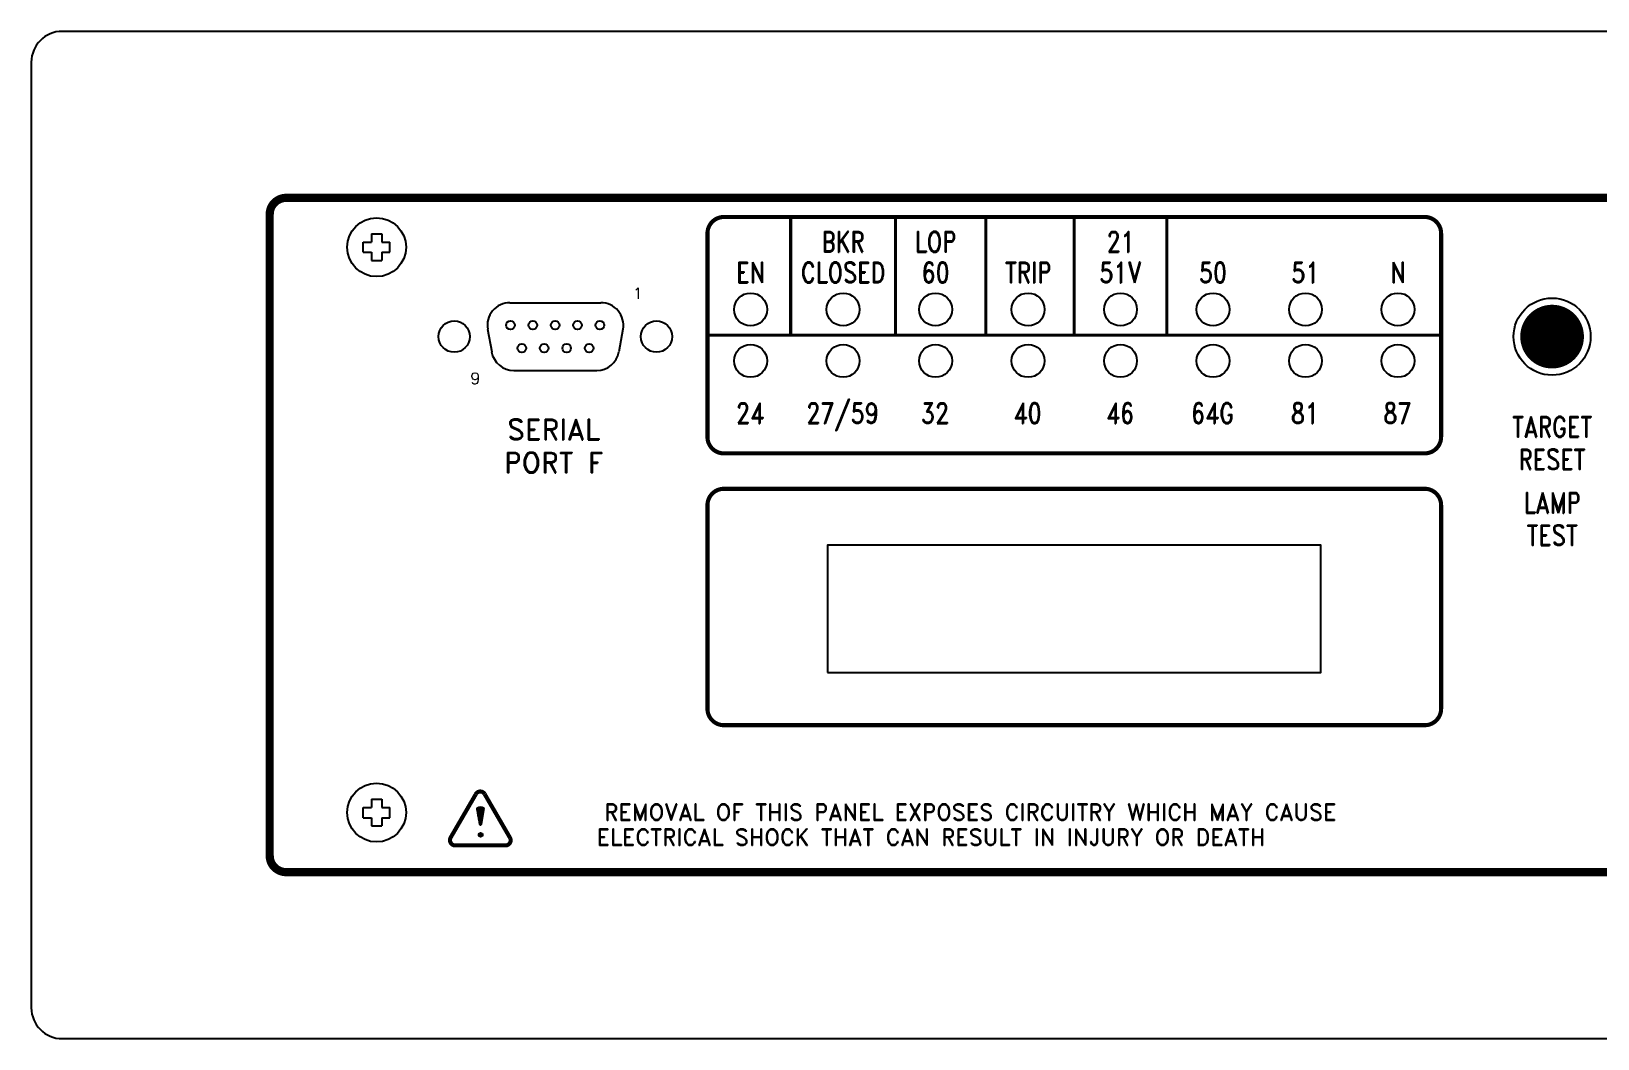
# Model space of a CAD drawing. Extents: x 1.8 to 21.6, y 5.9 to 11.2.
# Drawn here: x 1.85 to 9.47, y 6.3 to 11.2 of the extents above; entities that cross this region are included whole.
import ezdxf
from ezdxf.enums import TextEntityAlignment as Align

# ---------------------------------------------------------------- set-up
doc = ezdxf.new("R2010")
doc.units = 0
doc.header["$LTSCALE"] = 1.21
doc.header["$MEASUREMENT"] = 0
doc.layers.get('0').update_dxf_attribs({"linetype": 'CONTINUOUS'})
doc.styles.add('ROMAND', font='ROMAND', dxfattribs={"width": 0.875})
doc.styles.add('ROMANS', font='ROMANS')

msp = doc.modelspace()

# ---------------------------------------------------------------- linework, layer by layer
for p, q in [((21.5, 11.2), (2, 11.2)), ((1.85, 11.05), (1.85, 6.45)), ((2, 6.3), (21.5, 6.3))]:
    msp.add_line(p, q)
at = {"linetype": 'CONTINUOUS'}
for p, q in [((3.505, 10.2151), (3.555, 10.2151)), ((3.505, 10.2151), (3.505, 10.175)), ((3.555, 10.2151), (3.555, 10.175)), ((3.4649, 10.175), (3.505, 10.175)), ((3.4649, 10.125), (3.4649, 10.175)), ((3.555, 10.175), (3.5951, 10.175)), ((3.5951, 10.125), (3.5951, 10.175)), ((3.4649, 10.125), (3.505, 10.125)), ((3.505, 10.125), (3.505, 10.0849)), ((3.505, 10.0849), (3.555, 10.0849)), ((3.555, 10.125), (3.555, 10.0849)), ((3.555, 10.125), (3.5951, 10.125)), ((3.4649, 7.425), (3.505, 7.425)), ((3.4649, 7.375), (3.4649, 7.425)), ((3.505, 7.4651), (3.555, 7.4651)), ((3.505, 7.4651), (3.505, 7.425)), ((3.555, 7.4651), (3.555, 7.425)), ((3.555, 7.425), (3.5951, 7.425)), ((3.5951, 7.375), (3.5951, 7.425)), ((4.0184, 7.4193), (4.032, 7.3422)), ((4.0193, 7.4143), (4.0193, 7.4211)), ((4.02, 7.4107), (4.02, 7.4215)), ((4.021, 7.405), (4.021, 7.422)), ((4.022, 7.3994), (4.022, 7.4225)), ((4.023, 7.3937), (4.023, 7.423)), ((4.024, 7.388), (4.024, 7.4234)), ((4.025, 7.3824), (4.025, 7.4238)), ((4.026, 7.3767), (4.026, 7.4241)), ((4.027, 7.371), (4.027, 7.4244)), ((4.028, 7.3654), (4.028, 7.4247)), ((4.029, 7.3597), (4.029, 7.4249)), ((4.03, 7.354), (4.03, 7.4251)), ((4.031, 7.3483), (4.031, 7.4253)), ((4.032, 7.3427), (4.032, 7.4254)), ((4.033, 7.341), (4.033, 7.4255)), ((4.034, 7.3405), (4.034, 7.4256)), ((4.035, 7.3403), (4.035, 7.4256)), ((4.036, 7.3403), (4.036, 7.4256)), ((4.037, 7.3405), (4.037, 7.4256)), ((4.038, 7.341), (4.038, 7.4255)), ((4.0523, 7.4193), (4.0386, 7.3422)), ((4.0388, 7.3433), (4.0388, 7.4255)), ((4.04, 7.3498), (4.04, 7.4253)), ((4.041, 7.3554), (4.041, 7.4251)), ((4.042, 7.3611), (4.042, 7.4249)), ((4.043, 7.3667), (4.043, 7.4247)), ((4.044, 7.3724), (4.044, 7.4244)), ((4.045, 7.378), (4.045, 7.4241)), ((4.0458, 7.3828), (4.0458, 7.424)), ((4.047, 7.3893), (4.047, 7.4234)), ((4.048, 7.395), (4.048, 7.423)), ((4.049, 7.4006), (4.049, 7.4226)), ((4.05, 7.4063), (4.05, 7.4223)), ((4.0508, 7.411), (4.0508, 7.4218)), ((4.0515, 7.4148), (4.0515, 7.4214)), ((3.4649, 7.375), (3.505, 7.375)), ((3.505, 7.375), (3.505, 7.3349)), ((3.505, 7.3349), (3.555, 7.3349)), ((3.555, 7.375), (3.555, 7.3349)), ((3.555, 7.375), (3.5951, 7.375)), ((4.028, 7.287), (4.028, 7.296)), ((4.029, 7.2855), (4.029, 7.2975)), ((4.03, 7.2845), (4.03, 7.2985)), ((4.031, 7.2837), (4.031, 7.2993)), ((4.031, 7.2837), (4.031, 7.2992)), ((4.032, 7.2831), (4.032, 7.2999)), ((4.033, 7.2826), (4.033, 7.3003)), ((4.0341, 7.2823), (4.0341, 7.3007)), ((4.0351, 7.2821), (4.0351, 7.3008)), ((4.0361, 7.282), (4.0361, 7.3009)), ((4.037, 7.282), (4.037, 7.3008)), ((4.038, 7.2821), (4.038, 7.3008)), ((4.039, 7.2823), (4.039, 7.3006)), ((4.04, 7.2827), (4.04, 7.3002)), ((4.041, 7.2832), (4.041, 7.2998)), ((4.0422, 7.2839), (4.0422, 7.299)), ((4.043, 7.2847), (4.043, 7.2983)), ((4.044, 7.2858), (4.044, 7.2971)), ((4.045, 7.2873), (4.045, 7.2957))]:
    msp.add_line(p, q, dxfattribs=at)
for points, const_width in [([(3.09, 10.39), (20.41, 10.39, -0.414214), (20.49, 10.31), (20.49, 7.19, -0.414214), (20.41, 7.11), (3.09, 7.11, -0.414214), (3.01, 7.19), (3.01, 10.31, -0.414214)], 0.04), ([(5.22, 10.297), (8.63, 10.297, -0.414214), (8.71, 10.217), (8.71, 9.227, -0.414214), (8.63, 9.147), (5.22, 9.147, -0.414214), (5.14, 9.227), (5.14, 10.217, -0.414214)], 0.02), ([(9.1725, 9.715, 1), (9.3275, 9.715, 1)], 0.155), ([(5.22, 8.9748), (8.63, 8.9748, -0.414214), (8.71, 8.8948), (8.71, 7.9048, -0.414214), (8.63, 7.8248), (5.22, 7.8248, -0.414214), (5.14, 7.9048), (5.14, 8.8948, -0.414214)], 0.02)]:
    msp.add_lwpolyline(points, format="xyb", close=True, dxfattribs=dict(const_width=const_width))
at = {"const_width": 0.015}
for points in [[(5.545, 9.722), (5.545, 10.297)], [(6.055, 9.722), (6.055, 10.297)], [(6.495, 9.722), (6.495, 10.297)], [(6.925, 9.722), (6.925, 10.3061)], [(7.375, 9.722), (7.375, 10.3061)], [(5.14, 9.722), (8.71, 9.722)]]:
    msp.add_lwpolyline(points, dxfattribs=at)
for points in [[(4.179, 9.88, 0.466308), (4.0707, 9.7509, 0.466308)], [(4.7293, 9.7509, 0.466308), (4.621, 9.88, 0.466308)], [(4.0897, 9.6409, 0.36397), (4.198, 9.55, 0.36397)], [(4.601, 9.55, 0.36397), (4.7093, 9.6409, 0.36397)]]:
    msp.add_lwpolyline(points, format="xyb")
for points in [[(4.179, 9.88), (4.621, 9.88)], [(4.07, 9.751), (4.09, 9.641)], [(4.729, 9.751), (4.709, 9.641)], [(4.198, 9.55), (4.601, 9.55)]]:
    msp.add_lwpolyline(points)
msp.add_lwpolyline([(5.7249, 8.0811), (8.1249, 8.0811), (8.1249, 8.7011), (5.7249, 8.7011)], close=True)
at = {"linetype": 'CONTINUOUS', "const_width": 0.02}
for points in [[(3.89, 7.2776), (4.0129, 7.4892)], [(4.179, 7.2776), (4.0562, 7.4892)], [(3.9117, 7.24), (4.1574, 7.24)]]:
    msp.add_lwpolyline(points, dxfattribs=at)
for points in [[(4.0561, 7.4898, 0.575689), (4.0128, 7.4898, 0.575689)], [(3.8904, 7.2785, 0.563069), (3.9124, 7.2399, 0.563069)], [(4.1573, 7.24, 0.578182), (4.1791, 7.2775, 0.578182)]]:
    msp.add_lwpolyline(points, format="xyb", dxfattribs=at)
for centre, radius in [((3.53, 10.15), 0.1432), ((5.35, 9.847), 0.08), ((5.8, 9.847), 0.08), ((6.25, 9.847), 0.08), ((6.7, 9.847), 0.08), ((7.15, 9.847), 0.08), ((7.6, 9.847), 0.08), ((8.05, 9.847), 0.08), ((8.5, 9.847), 0.08), ((9.25, 9.715), 0.1875), ((3.908, 9.715), 0.076), ((4.181, 9.771), 0.021), ((4.29, 9.771), 0.021), ((4.399, 9.771), 0.021), ((4.508, 9.771), 0.021), ((4.617, 9.771), 0.021), ((4.892, 9.715), 0.076), ((4.237, 9.659), 0.021), ((4.346, 9.659), 0.021), ((4.455, 9.659), 0.021), ((4.564, 9.659), 0.021), ((5.35, 9.597), 0.08), ((5.8, 9.597), 0.08), ((6.25, 9.597), 0.08), ((6.7, 9.597), 0.08), ((7.15, 9.597), 0.08), ((7.6, 9.597), 0.08), ((8.05, 9.597), 0.08), ((8.5, 9.597), 0.08), ((3.53, 7.4), 0.1432)]:
    msp.add_circle(centre, radius)
at = {"linetype": 'CONTINUOUS'}
msp.add_circle((4.0364, 7.2915), 0.00949, dxfattribs=at)
for centre, start, end in [((2, 11.05), 90, 180), ((2, 6.45), 180, 270)]:
    msp.add_arc(centre, 0.15, start, end)
for centre, radius, start, end in [((4.0207, 7.4193), 0.00229, 114.49541, 180.06965), ((4.0357, 7.3936), 0.0321, 60.12008, 119.73686), ((4.0505, 7.4199), 0.00185, 340.81126, 53.76366), ((4.034, 7.3427), 0.002, 190.0021, 236.70481), ((4.0354, 7.3447), 0.00443, 235.16113, 301.44945), ((4.0366, 7.3426), 0.002, 303.18371, 349.95683)]:
    msp.add_arc(centre, radius, start, end, dxfattribs=at)

# ---------------------------------------------------------------- texts
at = {"style": 'ROMAND', "width": 0.8}
for s, p in [('BKR', (5.8, 10.1266)), ('LOP', (6.2501, 10.1266)), ('21', (7.1508, 10.1266)), ('EN', (5.35, 9.977)), ('CLOSED', (5.8, 9.977)), ('60', (6.25, 9.977)), ('TRIP', (6.7, 9.977)), ('51V', (7.15, 9.977)), ('50', (7.6, 9.977)), ('51', (8.05, 9.977)), ('N', (8.5, 9.977)), ('24', (5.3475, 9.2924)), ('27/59', (5.7975, 9.2924)), ('32', (6.2475, 9.2924)), ('40', (6.6975, 9.2924)), ('46', (7.1475, 9.2924)), ('64G', (7.5975, 9.2924)), ('81', (8.0475, 9.2924)), ('87', (8.4975, 9.2924))]:
    msp.add_text(s, height=0.1, dxfattribs=at).set_placement(p, align=Align.CENTER)
at = {"linetype": 'CONTINUOUS'}
for s, height, style, p in [('1', 0.055, 'ROMANS', (4.8009, 9.898)), ('9', 0.055, 'ROMANS', (4.0101, 9.4844)), ('SERIAL', 0.1, 'ROMAND', (4.3908, 9.2129)), ('PORT F', 0.1, 'ROMAND', (4.3921, 9.0521)), ('REMOVAL OF THIS PANEL EXPOSES CIRCUITRY WHICH MAY CAUSE ', 0.08, 'ROMAND', (6.447, 7.362)), ('ELECTRICAL SHOCK THAT CAN RESULT IN INJURY OR DEATH', 0.08, 'ROMAND', (6.2279, 7.24))]:
    msp.add_text(s, height=height, dxfattribs=dict(at, style=style)).set_placement(p, align=Align.CENTER)
at = {"linetype": 'CONTINUOUS', "style": 'ROMAND', "width": 0.8}
for s, p in [('TARGET', (9.25, 9.2257)), ('RESET', (9.25, 9.0679)), ('LAMP', (9.25, 8.8565)), ('TEST', (9.25, 8.6986))]:
    msp.add_text(s, height=0.1, dxfattribs=at).set_placement(p, align=Align.CENTER)

doc.saveas('drawing.dxf')
